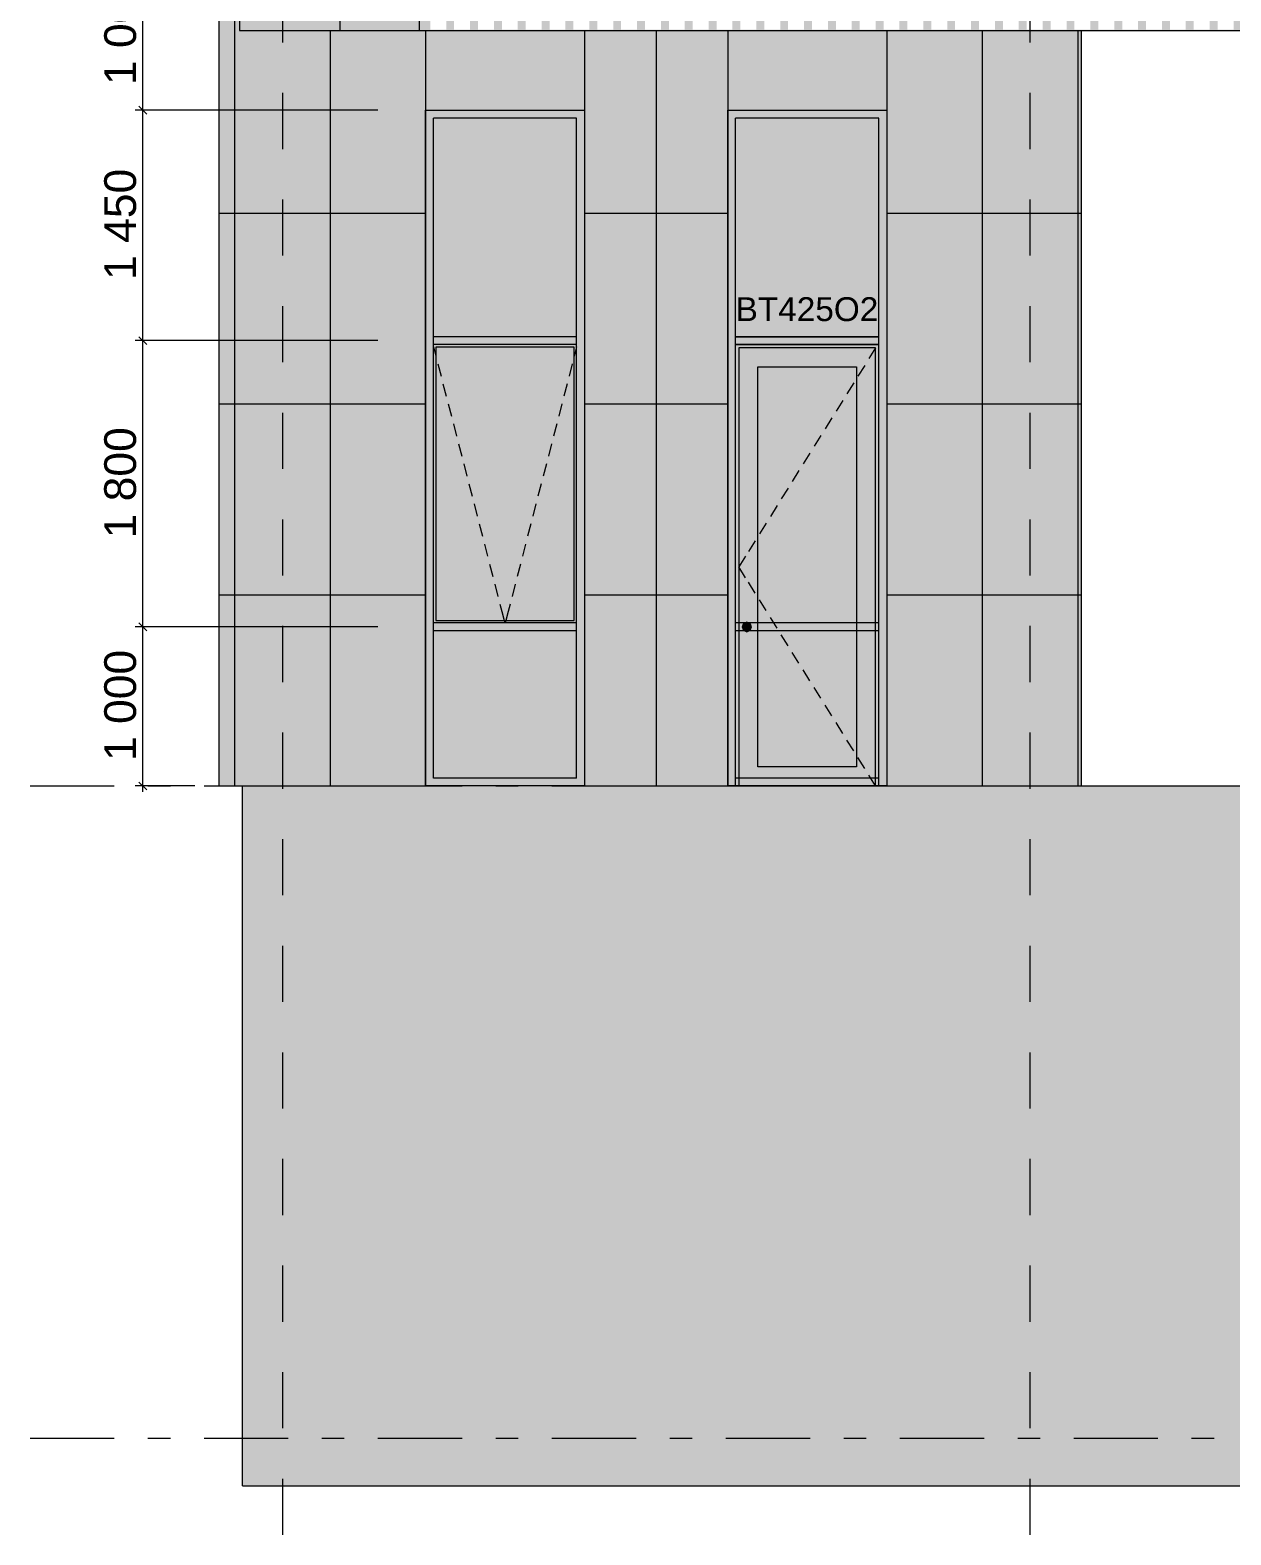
# Model space of a CAD drawing. Header units: millimetres. Extents: x 1499747 to 4230374, y -28481 to 441852.
# Drawn here: x 4020056 to 4027605, y 359120 to 368581 of the extents above; entities that cross this region are included whole.
import ezdxf

# ---------------------------------------------------------------- set-up
doc = ezdxf.new("R2010")
doc.units = ezdxf.units.MM
doc.header["$MEASUREMENT"] = 0
doc.layers.add('Чертеж и Рисунок', color=7, linetype='Continuous')
doc.styles.add('РЎР“Р•РќР•Р\xa0Р\x98Р\xa0_РЎРўР\x98Р›Р¬_2', font='')
doc.styles.get('РЎР“Р•РќР•Р\xa0Р\x98Р\xa0_РЎРўР\x98Р›Р¬_2').set_extended_font_data('GOST Common', italic=True)

# ---------------------------------------------------------------- blocks, each defined once
blk = doc.blocks.new('zw$719B')
at = {"layer": 'Чертеж и Рисунок', "linetype": 'Continuous', "lineweight": 0, "true_color": 0x2e2e2e}
for points in [[(0, 3300), (50, 3300), (50, 4200), (0, 4250)], [(500, 4250), (0, 4250), (50, 4200), (500, 4200)], [(500, 4250), (500, 4200), (950, 4200), (1000, 4250)], [(1000, 3300), (1000, 4250), (950, 4200), (950, 3300)], [(0, 2800), (50, 2800), (50, 3300), (0, 3300)], [(1000, 2800), (1000, 3300), (950, 3300), (950, 2800)], [(0, 2400), (50, 2400), (50, 2800), (0, 2800)], [(500, 2825), (50, 2825), (50, 2775), (500, 2775)], [(50, 2775), (70, 2755), (930, 2755), (950, 2775)], [(50, 0), (70, 0), (70, 2755), (50, 2775)], [(70, 2755), (190, 2635), (810, 2635), (930, 2755)], [(950, 2775), (950, 2825), (500, 2825), (500, 2775)], [(930, 0), (930, 2755), (810, 2635), (810, 120)], [(950, 0), (950, 2775), (930, 2755), (930, 0)], [(1000, 2400), (1000, 2800), (950, 2800), (950, 2400)], [(0, 1000), (50, 1000), (50, 2400), (0, 2400)], [(1000, 1000), (1000, 2400), (950, 2400), (950, 1000)], [(0, 0), (50, 0), (50, 1000), (0, 1000)], [(98.7, 1000), (105, 1015), (98.9, 1021.1), (90.2, 1000)], [(105, 985), (98.7, 1000), (90.2, 1000), (98.9, 979)], [(103.7, 1000), (108.5, 1011.5), (105, 1015), (98.7, 1000)], [(108.5, 988.5), (103.7, 1000), (98.7, 1000), (105, 985)], [(105, 1015), (120, 1021.3), (120, 1029.8), (98.9, 1021.1)], [(120, 978.8), (105, 985), (98.9, 979), (120, 970.3)], [(108.7, 1000), (112, 1008), (108.5, 1011.5), (103.7, 1000)], [(112, 992), (108.7, 1000), (103.7, 1000), (108.5, 988.5)], [(108.5, 1011.5), (120, 1016.3), (120, 1021.3), (105, 1015)], [(120, 983.8), (108.5, 988.5), (105, 985), (120, 978.8)], [(112, 1008), (120, 1011.3), (120, 1016.3), (108.5, 1011.5)], [(120, 988.7), (112, 992), (108.5, 988.5), (120, 983.8)], [(112.5, 1007.5), (109.5, 1000), (112.5, 992.6), (118.5, 990.1), (118.5, 1009.9)], [(121.5, 1007.1), (121.5, 1010), (118.5, 1010), (118.5, 1007.1)], [(121.5, 1000), (121.5, 1007.1), (118.5, 1007.1), (118.5, 1000)], [(121.5, 993), (121.5, 1000), (118.5, 1000), (118.5, 993)], [(121.5, 990), (121.5, 993), (118.5, 993), (118.5, 990)], [(118.8, 1010), (121.2, 1010), (120, 1010.5)], [(118.8, 990), (120, 989.5), (121.2, 990)], [(120, 1021.3), (135, 1015), (141, 1021.1), (120, 1029.8)], [(120, 1016.3), (131.5, 1011.5), (135, 1015), (120, 1021.3)], [(120, 1011.3), (128, 1008), (131.5, 1011.5), (120, 1016.3)], [(128, 992), (120, 988.7), (120, 983.8), (131.5, 988.5)], [(131.5, 988.5), (120, 983.8), (120, 978.8), (135, 985)], [(135, 985), (120, 978.8), (120, 970.3), (141, 979)], [(121.5, 1009.9), (121.5, 990.1), (127.4, 992.6), (130.5, 1000), (127.4, 1007.5)], [(128, 1008), (131.3, 1000), (136.2, 1000), (131.5, 1011.5)], [(131.3, 1000), (128, 992), (131.5, 988.5), (136.2, 1000)], [(131.5, 1011.5), (136.2, 1000), (141.2, 1000), (135, 1015)], [(136.2, 1000), (131.5, 988.5), (135, 985), (141.2, 1000)], [(135, 1015), (141.2, 1000), (149.7, 1000), (141, 1021.1)], [(141.2, 1000), (135, 985), (141, 979), (149.7, 1000)], [(1000, 0), (1000, 1000), (950, 1000), (950, 0)], [(930, 0), (810, 120), (190, 120), (70, 0)]]:
    blk.add_hatch(color=250, dxfattribs=at).paths.add_polyline_path(points)
at = {"layer": 'Чертеж и Рисунок', "linetype": 'Continuous', "lineweight": 0, "true_color": 0x84adf9}
for points in [[(950, 4200), (50, 4200), (50, 2825), (950, 2825), (950, 3300)], [(190, 120), (810, 120), (810, 2635), (190, 2635)]]:
    blk.add_hatch(color=161, dxfattribs=at).paths.add_polyline_path(points)
at = {"layer": 'Чертеж и Рисунок', "linetype": 'Continuous', "lineweight": 0, "true_color": 0x2e2e2e}
h = blk.add_hatch(color=250, dxfattribs=at)
h.paths.add_polyline_path([(70, 2755), (70, 0), (190, 120), (190, 2635)])
h.paths.add_polyline_path([(90.2, 1000), (98.9, 1021.1), (120, 1029.8), (141, 1021.1), (149.7, 1000), (141, 979), (120, 970.3), (98.9, 979)], flags=0)
h = blk.add_hatch(color=250, dxfattribs=at)
h.paths.add_polyline_path([(108.7, 1000), (112, 992), (120, 988.7), (128, 992), (131.3, 1000), (128, 1008), (120, 1011.3), (112, 1008)])
h.paths.add_polyline_path([(109.5, 1000), (112.5, 1007.5), (118.5, 1009.9), (118.5, 1010), (118.8, 1010), (120, 1010.5), (121.2, 1010), (121.5, 1010), (121.5, 1009.9), (127.4, 1007.5), (130.5, 1000), (127.4, 992.6), (121.5, 990.1), (121.5, 990), (121.2, 990), (120, 989.5), (118.8, 990), (118.5, 990), (118.5, 990.1), (112.5, 992.6)], flags=0)
at = {"layer": 'Чертеж и Рисунок', "color": 7, "linetype": 'Continuous', "lineweight": 5}
for points in [[(0, 0), (0, 4250)], [(0, 4250), (1000, 4250)], [(50, 3300), (50, 4200)], [(500, 4200), (50, 4200)], [(950, 4200), (500, 4200)], [(950, 3300), (950, 4200)], [(1000, 4250), (1000, 0)], [(50, 2825), (50, 3300)], [(950, 2825), (950, 3300)], [(50, 2800), (50, 2825)], [(50, 2825), (500, 2825)], [(50, 2775), (50, 2800)], [(50, 2775), (500, 2775)], [(50, 2400), (50, 2775)], [(930, 2755), (70, 2755)], [(70, 2755), (70, 0)], [(500, 2825), (950, 2825)], [(500, 2775), (950, 2775)], [(930, 0), (930, 2755)], [(950, 2800), (950, 2825)], [(950, 2775), (950, 2800)], [(950, 2400), (950, 2775)], [(190, 2635), (810, 2635)], [(190, 120), (190, 2635)], [(810, 2635), (810, 120)], [(50, 1000), (50, 2400)], [(950, 1000), (950, 2400)], [(50, 0), (50, 1000)], [(98.9, 1021.1), (90.2, 1000)], [(90.2, 1000), (98.9, 979)], [(120, 1029.8), (98.9, 1021.1)], [(98.9, 979), (120, 970.3)], [(112, 1008), (108.7, 1000)], [(108.7, 1000), (112, 992)], [(112.5, 1007.5), (109.5, 1000)], [(109.5, 1000), (112.5, 992.6)], [(120, 1011.3), (112, 1008)], [(112, 992), (120, 988.7)], [(118.5, 1009.9), (112.5, 1007.5)], [(112.5, 992.6), (118.5, 990.2)], [(118.5, 1007.1), (118.5, 1010)], [(118.8, 1010), (118.5, 1010)], [(118.5, 1000), (118.5, 1007.1)], [(118.5, 993), (118.5, 1000)], [(118.5, 990), (118.5, 993)], [(118.8, 990), (118.5, 990)], [(120, 1010.5), (118.8, 1010)], [(121.2, 1010), (118.8, 1010)], [(118.8, 990), (120, 989.5)], [(121.2, 990), (118.8, 990)], [(141, 1021.1), (120, 1029.8)], [(128, 1008), (120, 1011.3)], [(121.2, 1010), (120, 1010.5)], [(120, 988.7), (128, 992)], [(120, 989.5), (121.2, 990)], [(120, 970.3), (141, 979)], [(121.5, 1010), (121.2, 1010)], [(121.5, 990), (121.2, 990)], [(121.5, 1007.1), (121.5, 1010)], [(127.4, 1007.5), (121.5, 1009.9)], [(121.5, 1000), (121.5, 1007.1)], [(121.5, 993), (121.5, 1000)], [(121.5, 990), (121.5, 993)], [(121.5, 990.2), (127.4, 992.6)], [(130.5, 1000), (127.4, 1007.5)], [(127.4, 992.6), (130.5, 1000)], [(131.3, 1000), (128, 1008)], [(128, 992), (131.3, 1000)], [(149.7, 1000), (141, 1021.1)], [(141, 979), (149.7, 1000)], [(950, 0), (950, 1000)], [(810, 120), (190, 120)], [(50, 0), (0, 0)], [(50, 0), (70, 0)], [(70, 0), (930, 0)], [(930, 0), (950, 0)], [(950, 0), (1000, 0)]]:
    blk.add_lwpolyline(points, dxfattribs=at)
at = {"layer": 'Чертеж и Рисунок', "color": 23, "linetype": 'Continuous', "lineweight": 5, "true_color": 0xbf8080}
for points in [[(930, 2755), (887.6, 2687.2)], [(861.1, 2644.8), (818.8, 2576.9)], [(792.3, 2534.5), (749.9, 2466.6)], [(723.4, 2424.2), (681.1, 2356.3)], [(654.6, 2313.9), (612.2, 2246.1)], [(585.7, 2203.7), (543.4, 2135.8)], [(516.9, 2093.4), (474.5, 2025.5)], [(448.1, 1983.1), (405.7, 1915.3)], [(379.2, 1872.8), (336.8, 1805)], [(310.4, 1762.6), (268, 1694.7)], [(241.5, 1652.3), (199.1, 1584.4)], [(172.7, 1542), (130.3, 1474.2)], [(112.3, 1445.4), (70, 1377.5)], [(112.3, 1309.7), (70, 1377.5)], [(172.7, 1213), (130.3, 1280.9)], [(241.5, 1102.8), (199.1, 1170.6)], [(310.4, 992.5), (268, 1060.4)], [(379.2, 882.2), (336.8, 950.1)], [(448.1, 771.9), (405.7, 839.8)], [(516.9, 661.7), (474.5, 729.5)], [(585.7, 551.4), (543.4, 619.3)], [(654.6, 441.1), (612.2, 509)], [(723.4, 330.8), (681.1, 398.7)], [(792.3, 220.6), (749.9, 288.4)], [(861.1, 110.3), (818.8, 178.2)], [(930, 0), (887.6, 67.9)]]:
    blk.add_lwpolyline(points, dxfattribs=at)
at = {"layer": 'Чертеж и Рисунок', "color": 1, "linetype": 'Continuous', "lineweight": 0}
blk.add_lwpolyline([(246.9, 0), (388, 0)], dxfattribs=at)

msp = doc.modelspace()

# ---------------------------------------------------------------- hatches: boundary and pattern name
at = {"layer": 'Чертеж и Рисунок', "linetype": 'Continuous', "lineweight": 0, "true_color": 0x868d8e}
msp.add_hatch(color=252, dxfattribs=at).paths.add_polyline_path([(4021241.89294, 373528.37108), (4021241.89294, 363828.35626), (4022541.92493, 363828.35626), (4022541.92493, 368078.36275), (4023541.92646, 368078.36275), (4023541.92646, 363828.35626), (4024441.92783, 363828.35626), (4024441.92783, 368078.36275), (4025441.92936, 368078.36275), (4025441.92936, 363828.35626), (4026666.93123, 363828.35626), (4026666.93123, 368578.36352), (4021371.85314, 368578.36352), (4021371.85314, 369078.36428), (4022002.28411, 369078.36428), (4022002.28411, 369578.36504), (4022541.42493, 369578.36504), (4022541.42493, 373028.37032), (4023541.42646, 373028.37032), (4023541.42646, 369578.36504), (4024441.52783, 369578.36504), (4024441.52783, 373028.37032), (4025441.52936, 373028.37032), (4025441.52936, 369578.36504), (4027242.43211, 369578.36504), (4027242.43211, 373028.37032), (4028242.43364, 373028.37032), (4028242.43364, 369578.36504), (4029142.03501, 369578.36504), (4029142.03501, 373028.37032), (4030142.03654, 373028.37032), (4030142.03654, 369578.36504), (4031941.43929, 369578.36504), (4031941.43929, 373028.37032), (4032941.44082, 373028.37032), (4032941.44082, 369578.36504), (4033841.44219, 369578.36504), (4033841.44219, 373028.37032), (4034841.44372, 373028.37032), (4034841.44372, 369578.36504), (4035991.94548, 369578.36504), (4035991.94548, 369078.36428), (4036741.94662, 369078.36428), (4036741.94662, 373028.37032), (4037741.94815, 373028.37032), (4037741.94815, 369078.36428), (4038641.94953, 369078.36428), (4038641.94953, 373028.37032), (4039641.95105, 373028.37032), (4039641.95105, 369078.36428), (4040141.95182, 369078.36428), (4040141.95182, 373528.37108)])
at = {"layer": 'Чертеж и Рисунок', "linetype": 'Continuous', "lineweight": 0, "true_color": 0xffffff}
for points in [[(4021371.85314, 369078.36428), (4021371.85314, 368578.36352), (4021371.89314, 368578.36352), (4021371.89314, 369077.46428)], [(4021371.89314, 369078.36428), (4021371.89314, 368578.36352), (4022002.28411, 368578.36352), (4022002.28411, 369078.36428)], [(4022571.92498, 369078.36428), (4022502.32487, 369078.36428), (4022502.32487, 368578.36352), (4035491.94471, 368578.36352), (4035491.94471, 369078.36428), (4035421.94461, 369078.36428), (4035421.94461, 368583.76352), (4035321.94445, 368583.76352), (4035321.94445, 369078.36428), (4035271.94438, 369078.36428), (4035271.94438, 368583.76352), (4035171.94423, 368583.76352), (4035171.94423, 369078.36428), (4035121.94415, 369078.36428), (4035121.94415, 368583.76352), (4035021.944, 368583.76352), (4035021.944, 369078.36428), (4034971.94392, 369078.36428), (4034971.94392, 368583.76352), (4034871.94377, 368583.76352), (4034871.94377, 369078.36428), (4034821.94369, 369078.36428), (4034821.94369, 368583.76352), (4034721.94354, 368583.76352), (4034721.94354, 369078.36428), (4034671.94346, 369078.36428), (4034671.94346, 368583.76352), (4034571.94331, 368583.76352), (4034571.94331, 369078.36428), (4034521.94323, 369078.36428), (4034521.94323, 368583.76352), (4034421.94308, 368583.76352), (4034421.94308, 369078.36428), (4034371.943, 369078.36428), (4034371.943, 368583.76352), (4034271.94285, 368583.76352), (4034271.94285, 369078.36428), (4034221.94277, 369078.36428), (4034221.94277, 368583.76352), (4034121.94262, 368583.76352), (4034121.94262, 369078.36428), (4034071.94254, 369078.36428), (4034071.94254, 368583.76352), (4033971.94239, 368583.76352), (4033971.94239, 369078.36428), (4033921.94232, 369078.36428), (4033921.94232, 368583.76352), (4033821.94216, 368583.76352), (4033821.94216, 369078.36428), (4033771.94209, 369078.36428), (4033771.94209, 368583.76352), (4033671.94193, 368583.76352), (4033671.94193, 369078.36428), (4033621.94186, 369078.36428), (4033621.94186, 368583.76352), (4033521.9417, 368583.76352), (4033521.9417, 369078.36428), (4033471.94163, 369078.36428), (4033471.94163, 368583.76352), (4033371.94148, 368583.76352), (4033371.94148, 369078.36428), (4033321.9414, 369078.36428), (4033321.9414, 368583.76352), (4033221.94125, 368583.76352), (4033221.94125, 369078.36428), (4033171.94117, 369078.36428), (4033171.94117, 368583.76352), (4033071.94102, 368583.76352), (4033071.94102, 369078.36428), (4033021.94094, 369078.36428), (4033021.94094, 368583.76352), (4032921.94079, 368583.76352), (4032921.94079, 369078.36428), (4032871.94071, 369078.36428), (4032871.94071, 368583.76352), (4032771.94056, 368583.76352), (4032771.94056, 369078.36428), (4032721.94048, 369078.36428), (4032721.94048, 368583.76352), (4032621.94033, 368583.76352), (4032621.94033, 369078.36428), (4032571.94025, 369078.36428), (4032571.94025, 368583.76352), (4032471.9401, 368583.76352), (4032471.9401, 369078.36428), (4032421.94002, 369078.36428), (4032421.94002, 368583.76352), (4032321.93987, 368583.76352), (4032321.93987, 369078.36428), (4032271.93979, 369078.36428), (4032271.93979, 368583.76352), (4032171.93964, 368583.76352), (4032171.93964, 369078.36428), (4032121.93957, 369078.36428), (4032121.93957, 368583.76352), (4032021.93941, 368583.76352), (4032021.93941, 369078.36428), (4031971.93934, 369078.36428), (4031971.93934, 368583.76352), (4031871.93918, 368583.76352), (4031871.93918, 369078.36428), (4031821.93911, 369078.36428), (4031821.93911, 368583.76352), (4031721.93895, 368583.76352), (4031721.93895, 369078.36428), (4031671.93888, 369078.36428), (4031671.93888, 368583.76352), (4031571.93873, 368583.76352), (4031571.93873, 369078.36428), (4031521.93865, 369078.36428), (4031521.93865, 368583.76352), (4031421.9385, 368583.76352), (4031421.9385, 369078.36428), (4031371.93842, 369078.36428), (4031371.93842, 368583.76352), (4031271.93827, 368583.76352), (4031271.93827, 369078.36428), (4031221.93819, 369078.36428), (4031221.93819, 368583.76352), (4031121.93804, 368583.76352), (4031121.93804, 369078.36428), (4031071.93796, 369078.36428), (4031071.93796, 368583.76352), (4030971.93781, 368583.76352), (4030971.93781, 369078.36428), (4030921.93773, 369078.36428), (4030921.93773, 368583.76352), (4030821.93758, 368583.76352), (4030821.93758, 369078.36428), (4030771.9375, 369078.36428), (4030771.9375, 368583.76352), (4030671.93735, 368583.76352), (4030671.93735, 369078.36428), (4030621.93727, 369078.36428), (4030621.93727, 368583.76352), (4030521.93712, 368583.76352), (4030521.93712, 369078.36428), (4030471.93704, 369078.36428), (4030471.93704, 368583.76352), (4030371.93689, 368583.76352), (4030371.93689, 369078.36428), (4030321.93682, 369078.36428), (4030321.93682, 368583.76352), (4030221.93666, 368583.76352), (4030221.93666, 369078.36428), (4030171.93659, 369078.36428), (4030171.93659, 368583.76352), (4030071.93643, 368583.76352), (4030071.93643, 369078.36428), (4030021.93636, 369078.36428), (4030021.93636, 368583.76352), (4029921.9362, 368583.76352), (4029921.9362, 369078.36428), (4029871.93613, 369078.36428), (4029871.93613, 368583.76352), (4029771.93598, 368583.76352), (4029771.93598, 369078.36428), (4029721.9359, 369078.36428), (4029721.9359, 368583.76352), (4029621.93575, 368583.76352), (4029621.93575, 369078.36428), (4029571.93567, 369078.36428), (4029571.93567, 368583.76352), (4029471.93552, 368583.76352), (4029471.93552, 369078.36428), (4029421.93544, 369078.36428), (4029421.93544, 368583.76352), (4029321.93529, 368583.76352), (4029321.93529, 369078.36428), (4029271.93521, 369078.36428), (4029271.93521, 368583.76352), (4029171.93506, 368583.76352), (4029171.93506, 369078.36428), (4029121.93498, 369078.36428), (4029121.93498, 368583.76352), (4029021.93483, 368583.76352), (4029021.93483, 369078.36428), (4028971.93475, 369078.36428), (4028971.93475, 368583.76352), (4028871.9346, 368583.76352), (4028871.9346, 369078.36428), (4028821.93452, 369078.36428), (4028821.93452, 368583.76352), (4028721.93437, 368583.76352), (4028721.93437, 369078.36428), (4028671.93429, 369078.36428), (4028671.93429, 368583.76352), (4028571.93414, 368583.76352), (4028571.93414, 369078.36428), (4028521.93407, 369078.36428), (4028521.93407, 368583.76352), (4028421.93391, 368583.76352), (4028421.93391, 369078.36428), (4028371.93384, 369078.36428), (4028371.93384, 368583.76352), (4028271.93368, 368583.76352), (4028271.93368, 369078.36428), (4028221.93361, 369078.36428), (4028221.93361, 368583.76352), (4028121.93345, 368583.76352), (4028121.93345, 369078.36428), (4028071.93338, 369078.36428), (4028071.93338, 368583.76352), (4027971.93323, 368583.76352), (4027971.93323, 369078.36428), (4027921.93315, 369078.36428), (4027921.93315, 368583.76352), (4027821.933, 368583.76352), (4027821.933, 369078.36428), (4027771.93292, 369078.36428), (4027771.93292, 368583.76352), (4027671.93277, 368583.76352), (4027671.93277, 369078.36428), (4027621.93269, 369078.36428), (4027621.93269, 368583.76352), (4027521.93254, 368583.76352), (4027521.93254, 369078.36428), (4027471.93246, 369078.36428), (4027471.93246, 368583.76352), (4027371.93231, 368583.76352), (4027371.93231, 369078.36428), (4027321.93223, 369078.36428), (4027321.93223, 368583.76352), (4027221.93208, 368583.76352), (4027221.93208, 369078.36428), (4027171.932, 369078.36428), (4027171.932, 368583.76352), (4027071.93185, 368583.76352), (4027071.93185, 369078.36428), (4027021.93177, 369078.36428), (4027021.93177, 368583.76352), (4026921.93162, 368583.76352), (4026921.93162, 369078.36428), (4026871.93154, 369078.36428), (4026871.93154, 368583.76352), (4026771.93139, 368583.76352), (4026771.93139, 369078.36428), (4026721.93132, 369078.36428), (4026721.93132, 368583.76352), (4026621.93116, 368583.76352), (4026621.93116, 369078.36428), (4026571.93109, 369078.36428), (4026571.93109, 368583.76352), (4026471.93093, 368583.76352), (4026471.93093, 369078.36428), (4026421.93086, 369078.36428), (4026421.93086, 368583.76352), (4026321.9307, 368583.76352), (4026321.9307, 369078.36428), (4026271.93063, 369078.36428), (4026271.93063, 368583.76352), (4026171.93048, 368583.76352), (4026171.93048, 369078.36428), (4026121.9304, 369078.36428), (4026121.9304, 368583.76352), (4026021.93025, 368583.76352), (4026021.93025, 369078.36428), (4025971.93017, 369078.36428), (4025971.93017, 368583.76352), (4025871.93002, 368583.76352), (4025871.93002, 369078.36428), (4025821.92994, 369078.36428), (4025821.92994, 368583.76352), (4025721.92979, 368583.76352), (4025721.92979, 369078.36428), (4025671.92971, 369078.36428), (4025671.92971, 368583.76352), (4025571.92956, 368583.76352), (4025571.92956, 369078.36428), (4025521.92948, 369078.36428), (4025521.92948, 368583.76352), (4025421.92933, 368583.76352), (4025421.92933, 369078.36428), (4025371.92925, 369078.36428), (4025371.92925, 368583.76352), (4025271.9291, 368583.76352), (4025271.9291, 369078.36428), (4025221.92902, 369078.36428), (4025221.92902, 368583.76352), (4025121.92887, 368583.76352), (4025121.92887, 369078.36428), (4025071.92879, 369078.36428), (4025071.92879, 368583.76352), (4024971.92864, 368583.76352), (4024971.92864, 369078.36428), (4024921.92857, 369078.36428), (4024921.92857, 368583.76352), (4024821.92841, 368583.76352), (4024821.92841, 369078.36428), (4024771.92834, 369078.36428), (4024771.92834, 368583.76352), (4024671.92818, 368583.76352), (4024671.92818, 369078.36428), (4024621.92811, 369078.36428), (4024621.92811, 368583.76352), (4024521.92795, 368583.76352), (4024521.92795, 369078.36428), (4024471.92788, 369078.36428), (4024471.92788, 368583.76352), (4024371.92773, 368583.76352), (4024371.92773, 369078.36428), (4024321.92765, 369078.36428), (4024321.92765, 368583.76352), (4024221.9275, 368583.76352), (4024221.9275, 369078.36428), (4024171.92742, 369078.36428), (4024171.92742, 368583.76352), (4024071.92727, 368583.76352), (4024071.92727, 369078.36428), (4024021.92719, 369078.36428), (4024021.92719, 368583.76352), (4023921.92704, 368583.76352), (4023921.92704, 369078.36428), (4023871.92696, 369078.36428), (4023871.92696, 368583.76352), (4023771.92681, 368583.76352), (4023771.92681, 369078.36428), (4023721.92673, 369078.36428), (4023721.92673, 368583.76352), (4023621.92658, 368583.76352), (4023621.92658, 369078.36428), (4023571.9265, 369078.36428), (4023571.9265, 368583.76352), (4023471.92635, 368583.76352), (4023471.92635, 369078.36428), (4023421.92627, 369078.36428), (4023421.92627, 368583.76352), (4023321.92612, 368583.76352), (4023321.92612, 369078.36428), (4023271.92604, 369078.36428), (4023271.92604, 368583.76352), (4023171.92589, 368583.76352), (4023171.92589, 369078.36428), (4023121.92582, 369078.36428), (4023121.92582, 368583.76352), (4023021.92566, 368583.76352), (4023021.92566, 369078.36428), (4022971.92559, 369078.36428), (4022971.92559, 368583.76352), (4022871.92543, 368583.76352), (4022871.92543, 369078.36428), (4022821.92536, 369078.36428), (4022821.92536, 368583.76352), (4022721.9252, 368583.76352), (4022721.9252, 369078.36428), (4022671.92513, 369078.36428), (4022671.92513, 368583.76352), (4022571.92498, 368583.76352)]]:
    msp.add_hatch(color=7, dxfattribs=at).paths.add_polyline_path(points)
at = {"layer": 'Чертеж и Рисунок', "linetype": 'Continuous', "lineweight": 0, "true_color": 0x2e2e2e}
for points in [[(4022502.32487, 368578.36352), (4022502.32487, 369078.36428), (4022002.28411, 369078.36428), (4022002.28411, 368578.36352)], [(4023541.92646, 368078.36275), (4022541.92493, 368078.36275), (4022591.92501, 368028.36268), (4023491.92638, 368028.36268)], [(4022591.92501, 368028.36268), (4022541.92493, 368078.36275), (4022541.92493, 366628.36054), (4022591.92501, 366628.36054)], [(4023541.92646, 366628.36054), (4023541.92646, 368078.36275), (4023491.92638, 368028.36268), (4023491.92638, 366628.36054)], [(4024441.92783, 368078.36275), (4024491.92791, 368028.36268), (4025391.92928, 368028.36268), (4025441.92936, 368078.36275)], [(4024441.92783, 366628.36054), (4024491.92791, 366628.36054), (4024491.92791, 368028.36268), (4024441.92783, 368078.36275)], [(4025441.92936, 366628.36054), (4025441.92936, 368078.36275), (4025391.92928, 368028.36268), (4025391.92928, 366628.36054)], [(4022591.92501, 366653.36058), (4022591.92501, 366603.3605), (4023491.92638, 366603.3605), (4023491.92638, 366653.36058)], [(4024491.92791, 366603.3605), (4025391.92928, 366603.3605), (4025391.92928, 366653.36058), (4024491.92791, 366653.36058)], [(4022591.92501, 366628.36054), (4022541.92493, 366628.36054), (4022541.92493, 364828.35779), (4022591.92501, 364828.35779)], [(4023541.92646, 364828.35779), (4023541.92646, 366628.36054), (4023491.92638, 366628.36054), (4023491.92638, 364828.35779)], [(4024441.92783, 364828.35779), (4024491.92791, 364828.35779), (4024491.92791, 366628.36054), (4024441.92783, 366628.36054)], [(4025441.92936, 364828.35779), (4025441.92936, 366628.36054), (4025391.92928, 366628.36054), (4025391.92928, 364828.35779)], [(4022591.92501, 364853.35783), (4022591.92501, 364803.35775), (4023491.92638, 364803.35775), (4023491.92638, 364853.35783)], [(4024491.92791, 364803.35775), (4025391.92928, 364803.35775), (4025391.92928, 364853.35783), (4024491.92791, 364853.35783)], [(4022591.92501, 364828.35779), (4022541.92493, 364828.35779), (4022541.92493, 363828.35626), (4022591.92501, 363878.35634)], [(4023541.92646, 364828.35779), (4023491.92638, 364828.35779), (4023491.92638, 363878.35634), (4023541.92646, 363828.35626)], [(4024491.92791, 364828.35779), (4024441.92783, 364828.35779), (4024441.92783, 363828.35626), (4024491.92791, 363878.35634)], [(4025441.92936, 364828.35779), (4025391.92928, 364828.35779), (4025391.92928, 363878.35634), (4025441.92936, 363828.35626)], [(4022541.92493, 363828.35626), (4023541.92646, 363828.35626), (4023491.92638, 363878.35634), (4022591.92501, 363878.35634)], [(4024441.92783, 363828.35626), (4025441.92936, 363828.35626), (4025391.92928, 363878.35634), (4024491.92791, 363878.35634)]]:
    msp.add_hatch(color=250, dxfattribs=at).paths.add_polyline_path(points)
at = {"layer": 'Чертеж и Рисунок', "linetype": 'Continuous', "lineweight": 0, "true_color": 0x84adf9}
for points in [[(4022591.92501, 368028.36268), (4022591.92501, 366653.36058), (4023491.92638, 366653.36058), (4023491.92638, 368028.36268)], [(4024491.92791, 368028.36268), (4024491.92791, 366653.36058), (4025391.92928, 366653.36058), (4025391.92928, 368028.36268)], [(4023476.92636, 364868.35785), (4023476.92636, 366588.36048), (4022606.92503, 366588.36048), (4022606.92503, 364868.35785)], [(4024491.92791, 366603.3605), (4024491.92791, 364853.35783), (4025391.92928, 364853.35783), (4025391.92928, 366603.3605)], [(4022591.92501, 363878.35634), (4023491.92638, 363878.35634), (4023491.92638, 364803.35775), (4022591.92501, 364803.35775)], [(4025391.92928, 364803.35775), (4024491.92791, 364803.35775), (4024491.92791, 363878.35634), (4025391.92928, 363878.35634)]]:
    msp.add_hatch(color=161, dxfattribs=at).paths.add_polyline_path(points)
at = {"layer": 'Чертеж и Рисунок', "linetype": 'Continuous', "lineweight": 0, "true_color": 0xf7fdff}
for points in [[(4022591.92501, 366603.3605), (4022591.92501, 364853.35783), (4022606.92503, 364868.35785), (4022606.92503, 366588.36048)], [(4023491.92638, 366603.3605), (4022591.92501, 366603.3605), (4022606.92503, 366588.36048), (4023476.92636, 366588.36048)], [(4023476.92636, 364868.35785), (4023491.92638, 364853.35783), (4023491.92638, 366603.3605), (4023476.92636, 366588.36048)], [(4022591.92501, 364853.35783), (4023491.92638, 364853.35783), (4023476.92636, 364868.35785), (4022606.92503, 364868.35785)]]:
    msp.add_hatch(color=7, dxfattribs=at).paths.add_polyline_path(points)
at = {"layer": 'Чертеж и Рисунок', "linetype": 'Continuous', "lineweight": 0, "true_color": 0x7f7f7f}
for points in [[(4021391.89317, 363828.35626), (4021391.89317, 359728.35), (4021891.89394, 359728.35), (4021891.89394, 363828.35626)], [(4021891.89394, 363828.35626), (4021891.89394, 363628.35595), (4026016.93024, 363628.35595), (4026016.93024, 363828.35626)], [(4026016.93024, 363828.35626), (4026016.93024, 359728.35), (4026666.93123, 359728.35), (4026666.93123, 363828.35626)], [(4026666.93123, 363828.35626), (4026666.93123, 363628.35595), (4030716.93742, 363628.35595), (4030716.93742, 363828.35626)], [(4021891.89394, 363428.35565), (4026016.93024, 363428.35565), (4026016.93024, 363628.35595), (4021891.89394, 363628.35595)], [(4026666.93123, 363428.35565), (4030716.93742, 363428.35565), (4030716.93742, 363628.35595), (4026666.93123, 363628.35595)], [(4021891.89394, 363428.35565), (4021891.89394, 359728.35), (4026016.93024, 359728.35), (4026016.93024, 363428.35565)], [(4026666.93123, 363428.35565), (4026666.93123, 359728.35), (4030716.93742, 359728.35), (4030716.93742, 363428.35565)], [(4021391.89317, 359428.34954), (4032941.64082, 359428.34954), (4040291.95205, 359428.34954), (4040291.95205, 359728.35), (4021391.89317, 359728.35)]]:
    msp.add_hatch(color=8, dxfattribs=at).paths.add_polyline_path(points)

# ---------------------------------------------------------------- linework, layer by layer
at = {"layer": 'Чертеж и Рисунок', "color": 7, "linetype": 'Continuous', "lineweight": 5}
for points in [[(4021241.89294, 373528.37108), (4021241.89294, 363828.35626)], [(4020763.94221, 368078.36275), (4020763.94221, 369078.36428)], [(4022002.28411, 369078.36428), (4022002.28411, 368578.36352)], [(4022502.32487, 369078.36428), (4022502.32487, 368578.36352)], [(4022002.28411, 368578.36352), (4022502.32487, 368578.36352)], [(4026666.93123, 363828.35626), (4026666.93123, 368578.36352)], [(4022241.89447, 368078.36275), (4020717.06214, 368078.36275)], [(4020738.94217, 368103.36279), (4020788.94225, 368053.36271)], [(4020763.94221, 366628.36054), (4020763.94221, 368078.36275)], [(4022541.92493, 363828.35626), (4022541.92493, 368078.36275)], [(4022541.92493, 368078.36275), (4023541.92646, 368078.36275)], [(4024441.92783, 363828.35626), (4024441.92783, 368078.36275)], [(4024441.92783, 368078.36275), (4025441.92936, 368078.36275)], [(4023491.92638, 368028.36268), (4022591.92501, 368028.36268)], [(4022591.92501, 366653.36058), (4022591.92501, 368028.36268)], [(4023491.92638, 366653.36058), (4023491.92638, 368028.36268)], [(4025391.92928, 368028.36268), (4024491.92791, 368028.36268)], [(4024491.92791, 366653.36058), (4024491.92791, 368028.36268)], [(4025391.92928, 366653.36058), (4025391.92928, 368028.36268)], [(4020738.94217, 366653.36058), (4020788.94225, 366603.3605)], [(4022591.92501, 366628.36054), (4022591.92501, 366653.36058)], [(4023491.92638, 366653.36058), (4022591.92501, 366653.36058)], [(4023491.92638, 366628.36054), (4023491.92638, 366653.36058)], [(4024491.92791, 366628.36054), (4024491.92791, 366653.36058)], [(4025391.92928, 366653.36058), (4024491.92791, 366653.36058)], [(4025391.92928, 366628.36054), (4025391.92928, 366653.36058)], [(4022241.89447, 366628.36054), (4020717.06214, 366628.36054)], [(4020763.94221, 364828.35779), (4020763.94221, 366628.36054)], [(4022591.92501, 366603.3605), (4022591.92501, 366628.36054)], [(4022591.92501, 364853.35783), (4022591.92501, 366603.3605)], [(4023491.92638, 366603.3605), (4022591.92501, 366603.3605)], [(4023476.92636, 366588.36048), (4022606.92503, 366588.36048)], [(4022606.92503, 366588.36048), (4022606.92503, 364868.35785)], [(4023476.92636, 364868.35785), (4023476.92636, 366588.36048)], [(4023491.92638, 366603.3605), (4023491.92638, 366628.36054)], [(4023491.92638, 364853.35783), (4023491.92638, 366603.3605)], [(4024491.92791, 366603.3605), (4024491.92791, 366628.36054)], [(4024491.92791, 364853.35783), (4024491.92791, 366603.3605)], [(4025391.92928, 366603.3605), (4024491.92791, 366603.3605)], [(4025391.92928, 366603.3605), (4025391.92928, 366628.36054)], [(4025391.92928, 364853.35783), (4025391.92928, 366603.3605)], [(4020738.94217, 364853.35783), (4020788.94225, 364803.35775)], [(4022591.92501, 364828.35779), (4022591.92501, 364853.35783)], [(4023491.92638, 364853.35783), (4022591.92501, 364853.35783)], [(4022606.92503, 364868.35785), (4023476.92636, 364868.35785)], [(4023491.92638, 364828.35779), (4023491.92638, 364853.35783)], [(4024491.92791, 364828.35779), (4024491.92791, 364853.35783)], [(4025391.92928, 364853.35783), (4024491.92791, 364853.35783)], [(4025391.92928, 364828.35779), (4025391.92928, 364853.35783)], [(4022241.89447, 364828.35779), (4020717.06214, 364828.35779)], [(4020763.94221, 363828.35626), (4020763.94221, 364828.35779)], [(4022591.92501, 364803.35775), (4022591.92501, 364828.35779)], [(4022591.92501, 363878.35634), (4022591.92501, 364803.35775)], [(4023491.92638, 364803.35775), (4022591.92501, 364803.35775)], [(4023491.92638, 364803.35775), (4023491.92638, 364828.35779)], [(4023491.92638, 363878.35634), (4023491.92638, 364803.35775)], [(4024491.92791, 364803.35775), (4024491.92791, 364828.35779)], [(4024491.92791, 363878.35634), (4024491.92791, 364803.35775)], [(4025391.92928, 364803.35775), (4024491.92791, 364803.35775)], [(4025391.92928, 364803.35775), (4025391.92928, 364828.35779)], [(4025391.92928, 363878.35634), (4025391.92928, 364803.35775)], [(4021091.85271, 363828.35626), (4020717.06214, 363828.35626)], [(4020738.94217, 363853.3563), (4020788.94225, 363803.35622)], [(4020763.94221, 363790.8562), (4020763.94221, 363828.35626)], [(4021241.89294, 363828.35626), (4022541.92493, 363828.35626)], [(4023541.92646, 363828.35626), (4022541.92493, 363828.35626)], [(4023491.92638, 363878.35634), (4022591.92501, 363878.35634)], [(4023541.92646, 363828.35626), (4024441.92783, 363828.35626)], [(4025441.92936, 363828.35626), (4024441.92783, 363828.35626)], [(4025391.92928, 363878.35634), (4024491.92791, 363878.35634)], [(4025441.92936, 363828.35626), (4026666.93123, 363828.35626)], [(4026666.93123, 363828.35626), (4030716.93742, 363828.35626)]]:
    msp.add_lwpolyline(points, dxfattribs=at)
at = {"layer": 'Чертеж и Рисунок', "color": 253, "linetype": 'Continuous', "lineweight": 5, "true_color": 0xaaaaaa}
for points in [[(4021341.8931, 373528.37108), (4021341.8931, 363828.35626)], [(4021941.89401, 368578.36352), (4021941.89401, 363828.35626)], [(4022542.52493, 368578.36352), (4022542.52493, 363828.35626)], [(4023541.92646, 368578.36352), (4023541.92646, 363828.35626)], [(4023992.12715, 368578.36352), (4023992.12715, 363828.35626)], [(4024442.52783, 368578.36352), (4024442.52783, 363828.35626)], [(4025441.92936, 368578.36352), (4025441.92936, 363828.35626)], [(4026042.53028, 368578.36352), (4026042.53028, 363828.35626)], [(4026642.53119, 368578.36352), (4026642.53119, 363828.35626)], [(4022542.52493, 367428.36176), (4021241.89294, 367428.36176)], [(4024442.52783, 367428.36176), (4023541.92646, 367428.36176)], [(4026666.93123, 367428.36176), (4025441.92936, 367428.36176)], [(4022542.52493, 366228.35993), (4021241.89294, 366228.35993)], [(4024442.52783, 366228.35993), (4023541.92646, 366228.35993)], [(4026666.93123, 366228.35993), (4025441.92936, 366228.35993)], [(4022542.52493, 365028.35809), (4021241.89294, 365028.35809)], [(4024442.52783, 365028.35809), (4023541.92646, 365028.35809)], [(4026666.93123, 365028.35809), (4025441.92936, 365028.35809)]]:
    msp.add_lwpolyline(points, dxfattribs=at)
at = {"layer": 'Чертеж и Рисунок', "color": 255, "linetype": 'Continuous', "lineweight": 0}
for points in [[(4021371.85314, 369078.36428), (4021371.85314, 368578.36352)], [(4021371.89314, 369078.36428), (4021371.89314, 368578.36352)], [(4021371.89314, 368578.36352), (4022002.28411, 368578.36352)], [(4022502.32487, 368578.36352), (4035491.94471, 368578.36352)]]:
    msp.add_lwpolyline(points, dxfattribs=at)
at = {"layer": 'Чертеж и Рисунок', "color": 8, "linetype": 'Continuous', "lineweight": 15}
for points in [[(4021641.89355, 368856.16394), (4021641.89355, 368503.3634)], [(4026341.93074, 368856.16394), (4026341.93074, 368503.3634)], [(4021641.89355, 368185.86292), (4021641.89355, 367833.16238)], [(4026341.93074, 368185.86292), (4026341.93074, 367833.16238)], [(4021641.89355, 367515.66189), (4021641.89355, 367162.86135)], [(4026341.93074, 367515.66189), (4026341.93074, 367162.86135)], [(4021641.89355, 366845.36087), (4021641.89355, 366492.56033)], [(4026341.93074, 366845.36087), (4026341.93074, 366492.56033)], [(4021641.89355, 366175.05984), (4021641.89355, 365822.25931)], [(4026341.93074, 366175.05984), (4026341.93074, 365822.25931)], [(4021641.89355, 365504.75882), (4021641.89355, 365152.05828)], [(4026341.93074, 365504.75882), (4026341.93074, 365152.05828)], [(4021641.89355, 364834.5578), (4021641.89355, 364481.75726)], [(4026341.93074, 364834.5578), (4026341.93074, 364481.75726)], [(4021641.89355, 364164.25677), (4021641.89355, 363811.45623)], [(4026341.93074, 364164.25677), (4026341.93074, 363811.45623)], [(4021641.89355, 363493.95575), (4021641.89355, 363141.15521)], [(4026341.93074, 363493.95575), (4026341.93074, 363141.15521)], [(4021641.89355, 362823.65472), (4021641.89355, 362470.85419)], [(4026341.93074, 362823.65472), (4026341.93074, 362470.85419)], [(4021641.89355, 362153.3537), (4021641.89355, 361800.65316)], [(4026341.93074, 362153.3537), (4026341.93074, 361800.65316)], [(4021641.89355, 361483.15268), (4021641.89355, 361130.35214)], [(4026341.93074, 361483.15268), (4026341.93074, 361130.35214)], [(4021641.89355, 360812.85165), (4021641.89355, 360460.05111)], [(4026341.93074, 360812.85165), (4026341.93074, 360460.05111)], [(4021641.89355, 360142.55063), (4021641.89355, 359789.75009)], [(4026341.93074, 360142.55063), (4026341.93074, 359789.75009)], [(4021641.89355, 359472.2496), (4021641.89355, 359119.54907)], [(4026341.93074, 359472.2496), (4026341.93074, 359119.54907)]]:
    msp.add_lwpolyline(points, dxfattribs=at)
at = {"layer": 'Чертеж и Рисунок', "color": 23, "linetype": 'Continuous', "lineweight": 5, "true_color": 0xbf8080}
for points in [[(4022591.92501, 366589.06048), (4022606.92503, 366531.06039)], [(4023491.92638, 366589.06048), (4023476.92636, 366531.06039)], [(4022619.42505, 366482.56031), (4022639.42508, 366405.0602)], [(4023464.32634, 366482.56031), (4023444.32631, 366405.0602)], [(4022651.9251, 366356.66012), (4022672.02513, 366279.26)], [(4023431.82629, 366356.66012), (4023411.82626, 366279.26)], [(4022684.52515, 366230.85993), (4022704.52518, 366153.35981)], [(4023399.32624, 366230.85993), (4023379.22621, 366153.35981)], [(4022717.0252, 366104.95974), (4022737.02523, 366027.45962)], [(4023366.72619, 366104.95974), (4023346.72616, 366027.45962)], [(4022749.62525, 365979.05955), (4022769.62528, 365901.65943)], [(4023334.22614, 365979.05955), (4023314.22611, 365901.65943)], [(4022782.1253, 365853.25935), (4022802.12533, 365775.75923)], [(4023301.62609, 365853.25935), (4023281.62606, 365775.75923)], [(4022814.62535, 365727.35916), (4022834.72538, 365649.95904)], [(4023269.12604, 365727.35916), (4023249.12601, 365649.95904)], [(4022847.2254, 365601.45897), (4022867.22543, 365524.05885)], [(4023236.62599, 365601.45897), (4023216.52596, 365524.05885)], [(4022879.72545, 365475.65878), (4022899.72548, 365398.15866)], [(4023204.02594, 365475.65878), (4023184.02591, 365398.15866)], [(4022912.3255, 365349.75858), (4022932.32553, 365272.35847)], [(4023171.52589, 365349.75858), (4023151.52586, 365272.35847)], [(4022944.82555, 365223.95839), (4022964.82558, 365146.45827)], [(4023138.92584, 365223.95839), (4023118.92581, 365146.45827)], [(4022977.32559, 365098.0582), (4022997.42563, 365020.55808)], [(4023106.42579, 365098.0582), (4023086.42576, 365020.55808)], [(4023009.92564, 364972.15801), (4023021.82566, 364925.85794)], [(4023073.92574, 364972.15801), (4023061.92572, 364925.85794)], [(4023021.82566, 364925.85794), (4023036.72569, 364868.35785)], [(4023036.72569, 364868.35785), (4023040.62569, 364853.35783)], [(4023047.0257, 364868.35785), (4023043.2257, 364853.35783)], [(4023061.92572, 364925.85794), (4023047.0257, 364868.35785)]]:
    msp.add_lwpolyline(points, dxfattribs=at)
at = {"layer": 'Чертеж и Рисунок', "color": 1, "linetype": 'Continuous', "lineweight": 0}
for points in [[(4020056.02113, 363828.35626), (4020585.19194, 363828.35626)], [(4020796.85226, 363828.35626), (4020937.96248, 363828.35626)], [(4021149.6328, 363828.35626), (4021678.80361, 363828.35626)], [(4021890.46393, 363828.35626), (4022031.58415, 363828.35626)], [(4022243.24447, 363828.35626), (4022772.42528, 363828.35626)], [(4022984.12561, 363828.35626), (4023125.22582, 363828.35626)], [(4023336.82614, 363828.35626), (4023866.02695, 363828.35626)], [(4024077.72728, 363828.35626), (4024218.82749, 363828.35626)], [(4024430.42781, 363828.35626), (4024959.62862, 363828.35626)], [(4025171.32895, 363828.35626), (4025312.42916, 363828.35626)], [(4025524.12949, 363828.35626), (4026053.23029, 363828.35626)], [(4026264.93062, 363828.35626), (4026406.03083, 363828.35626)], [(4026617.73116, 363828.35626), (4027146.83196, 363828.35626)], [(4027358.53229, 363828.35626), (4027499.6325, 363828.35626)], [(4020056.02113, 359728.35), (4020585.19194, 359728.35)], [(4020796.85226, 359728.35), (4020937.96248, 359728.35)], [(4021149.6328, 359728.35), (4021678.80361, 359728.35)], [(4021890.46393, 359728.35), (4022031.58415, 359728.35)], [(4022243.24447, 359728.35), (4022772.42528, 359728.35)], [(4022984.12561, 359728.35), (4023125.22582, 359728.35)], [(4023336.82614, 359728.35), (4023866.02695, 359728.35)], [(4024077.72728, 359728.35), (4024218.82749, 359728.35)], [(4024430.42781, 359728.35), (4024959.62862, 359728.35)], [(4025171.32895, 359728.35), (4025312.42916, 359728.35)], [(4025524.12949, 359728.35), (4026053.23029, 359728.35)], [(4026264.93062, 359728.35), (4026406.03083, 359728.35)], [(4026617.73116, 359728.35), (4027146.83196, 359728.35)], [(4027358.53229, 359728.35), (4027499.6325, 359728.35)]]:
    msp.add_lwpolyline(points, dxfattribs=at)
at = {"layer": 'Чертеж и Рисунок', "color": 14, "linetype": 'Continuous', "lineweight": 15, "true_color": 0xa80f02}
msp.add_lwpolyline([(4021391.89317, 359728.35), (4021391.89317, 363828.35626)], dxfattribs=at)
at = {"layer": 'Чертеж и Рисунок', "color": 123, "linetype": 'Continuous', "lineweight": 20, "true_color": 0x71cebe}
for points in [[(4021391.89317, 359428.34954), (4021391.89317, 359728.35)], [(4021391.89317, 359428.34954), (4040291.95205, 359428.34954)]]:
    msp.add_lwpolyline(points, dxfattribs=at)

# ---------------------------------------------------------------- block references
at = {"lineweight": -3}
msp.add_blockref('zw$719B', (4024441.92783, 363828.35626), dxfattribs=at)

# ---------------------------------------------------------------- texts
at = {"layer": 'Чертеж и Рисунок', "color": 7, "linetype": 'Continuous', "lineweight": 15, "char_height": 200.0004799, "attachment_point": 7, "rotation": 90, "style": 'РЎР“Р•РќР•Р\xa0Р\x98Р\xa0_РЎРўР\x98Р›Р¬_2'}
for s, insert in [('\\A1;{\\pql;\\fArial|b0|i0|c204|p0;\\W1.000000;1 000}', (4020724.83308, 368235.26112)), ('\\A1;{\\pql;\\fArial|b0|i0|c204|p0;\\W1.000000;1 450}', (4020724.83308, 367010.06409)), ('\\A1;{\\pql;\\fArial|b0|i0|c204|p0;\\W1.000000;1 800}', (4020724.83308, 365385.17222)), ('\\A1;{\\pql;\\fArial|b0|i0|c204|p0;\\W1.000000;1 000}', (4020724.83308, 363985.34245))]:
    msp.add_mtext(s, dxfattribs=dict(at, insert=insert))
at = {"layer": 'Чертеж и Рисунок', "color": 1, "linetype": 'Continuous', "lineweight": 0, "insert": (4024491.83808, 366749.3194), "char_height": 150.0002956, "attachment_point": 7, "style": 'РЎР“Р•РќР•Р\xa0Р\x98Р\xa0_РЎРўР\x98Р›Р¬_2'}
msp.add_mtext('\\A1;{\\pql;\\fArial|b0|i0|c204|p0;\\W1.000000;ВТ425О2}', dxfattribs=at)

doc.saveas('drawing.dxf')
